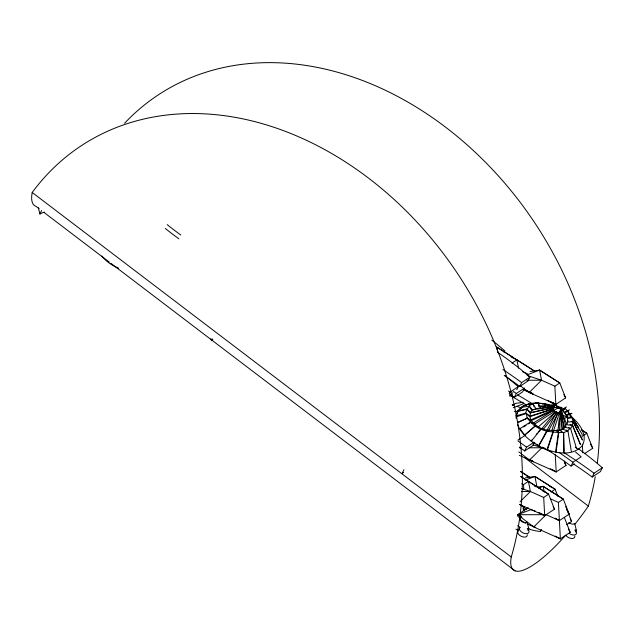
<?xml version="1.0" encoding="UTF-8"?>
<svg xmlns="http://www.w3.org/2000/svg" width="634" height="634" viewBox="0 0 634 634"><rect width="100%" height="100%" fill="white"/><g stroke="black" fill="none" stroke-linecap="round" stroke-linejoin="round"><path stroke-width="0.95" d="M544.82 407.527L545.24 403.596L552.903 406.228M556.478 406.838L558.887 407.622L558.831 408.122L556.422 407.337M567.628 420.944L567.073 424.835L572.415 425.382L580.245 444.371M572.415 425.382L572.97 421.491L571.186 421.309M555.764 450.695L558.388 432.412L555.867 430.209L559.434 430.312L563.911 428.655L561.035 411.236L559.045 412.235L559.085 414.137M556.2 450.806L558.823 432.531L558.15 431.374M539.265 444.688L556.66 412.243L559.267 413.408L553.514 430.819L546.952 429.9M560.852 410.816L561.272 408.938M551.247 407.987L530.777 412.599L526.87 409.009L525.729 413.138L516.044 415.896C517.748 405.459 529.406 402.955 538.353 402.788L540.564 408.724M533.82 423.472L530.809 419.922L527.092 418.036L530.824 420.635L530.119 416.134L525.745 413.083L529.636 416.728L530.777 412.599M551.865 430.28L557.619 412.861L560.305 413.431L557.817 430.795L551.865 430.28L552.864 432.016L547.435 448.452M547.538 449.427L553.268 432.079L546.706 431.152M516.361 416.189L518.232 410.951L526.87 409.009M529.636 416.728L552.499 409.279L553.102 407.567L553.506 407.939L552.896 409.643L554.568 411.474L534.422 424.186M557.991 406.22L557.516 407.377L561.011 409.168L561.478 408.003L557.991 406.22L556.367 407.091M44.538 212.065A39.665 22.919 26.2 0 0 39.926 213.999L41.63 210.536M210.971 338.841L211.423 340.609L212.279 338.881M403.953 469.691L402.249 473.162A39.665 22.919 26.2 0 1 403.684 472.417M504.125 352.488L504.878 350.959A207.397 119.842 26.2 0 0 491.833 340.117M509.26 393.643L510.013 392.121L518.247 386.677A207.397 119.842 26.2 0 0 505.203 375.843M516.742 389.736L518.247 386.677M509.807 393.96A360.572 208.356 26.2 0 1 514.42 397.304L516.298 393.476L523.716 388.587M504.212 375.439A360.572 208.356 26.2 0 1 519.769 386.423L521.655 382.603L529.889 377.167A207.397 119.842 26.2 0 0 497.349 352.147M524.54 388.04L522.654 391.86L514.42 397.304M529.889 377.167L528.003 380.986L519.769 386.423M519.301 447.073A360.572 208.356 26.2 0 1 524.69 450.964L526.569 447.144L533.986 442.247M534.43 442.469L532.925 445.528L524.69 450.964M519.428 519.737L520.284 518.002A18.703 10.81 26.2 0 0 517.756 516.488M527.282 534.684A5.167 2.988 26.2 0 1 521.56 536.475A5.167 2.988 26.2 0 1 518.295 530.777L519.999 527.314A17.158 9.914 26.2 0 0 517.661 525.657M528.003 530.65L528.851 528.922L527.116 522.107A4.01 2.314 26.2 0 1 522.17 521.853A4.01 2.314 26.2 0 1 520.284 518.002M546.722 449.237A360.572 208.356 26.2 0 1 571.052 466.085L572.93 462.265L581.164 456.829A207.397 119.842 26.2 0 0 575.482 451.955M529.184 529.002A25.4 14.677 26.2 0 0 540.517 531.427L541.373 529.699M573.453 463.898A360.572 208.356 26.2 0 1 592.188 477.03L594.066 473.21L602.3 467.765A207.397 119.842 26.2 0 0 578.525 448.856M602.3 467.765L600.422 471.593L592.188 477.03M575.529 531.997L576.377 530.262L574.634 523.446A4.01 2.314 26.2 0 1 568.864 522.606M517.534 424.4C521.18 434.179 530.008 440.86 538.702 446.011L547.142 431.389L540.604 429.21L538.741 431.5M564.593 427.142L566.527 423.702L560.813 409.841L559.87 411.157L564.593 427.142L570.624 428.6L572.557 425.16L569.974 424.534M527.036 409.31L529.398 406.156L532.409 409.81L553.387 406.656L554.132 407.567L553.117 408.835L552.372 407.931L530.048 412.956L527.036 409.31L518.398 411.252L517.915 410.666L518.232 410.951M530.048 412.956L532.409 409.81M552.372 407.931L553.387 406.656M536.253 434.552L537.497 433.022M532.077 440.17L540.786 429.487L535.017 426.064L525.546 434.314M541.896 428.624L555.756 411.624L558.134 413.154L548.426 430.811L541.896 428.624L540.604 429.21M519.08 410.578L522.471 407.202L529.398 406.156M539.027 445.639L538.702 446.011C551.707 452.51 571.353 458.128 582.44 445.464C588.17 434.242 578.779 422.537 570.267 415.833M530.048 371.524L539.582 370.097L541.539 380.234L529.192 392.509L519.999 385.52M518.826 451.884L529.548 460.038L541.896 447.762L551.667 452.121M520.086 501.724L530.381 491.501L528.423 481.364L520.562 476.396M524.817 434.948L524.112 434.908L524.786 435.114L534.993 426.238L530.436 422.03L519.928 428.663L519.254 428.449L520.348 429.004M562.627 429.091L565.948 426.524L561.225 410.539L559.751 411.68L562.627 429.091L567.2 430.882L570.513 428.307L576.417 448.175M578.208 427.387L569.649 413.836L571.448 417.751L567.612 418.559L565.821 414.652L572.042 413.328L566.637 415.635L564.07 412.14L569.475 409.833L564.989 413.138L561.882 410.174L566.368 406.877L563.127 410.959L559.656 408.581L560.828 407.107L564.3 409.485M512.003 363.116L516.916 359.874L534.842 371.302M509.776 394.855L513.072 392.676M509.839 396.179L512.304 394.546M512.438 405.53L515.688 403.39L523.312 402.249M527.242 375.486L541.539 380.234L554.861 386.177L559.767 382.936L565.647 397.906L555.836 404.389L529.192 392.509L532.077 393.143M517.946 440.131L525.309 435.265M530.745 440.892L532.362 439.83M563.943 418.971L567.176 416.839M583.557 435.439L586.83 433.276L592.711 448.254L584.532 453.651M521.742 483.813L523.518 484.606L528.423 481.364L548.608 494.195L554.488 509.173L544.677 515.656L519.809 504.561M529.548 460.038L556.192 471.918L566.004 465.435L564.276 461.037M571.052 466.085L574.349 463.914M551.033 491.992L555.122 489.289L557.888 496.335M518.469 514.19L528.209 507.763M521.441 488.529L530.381 491.501L543.703 497.436L548.608 494.195L521.156 476.744M550.423 498.831L558.411 502.397L563.325 499.156L569.205 514.126L559.386 520.609L555.075 518.295M566.701 524.706L571.606 521.465L565.726 506.495M535.365 511.123L530.896 509.641L517.661 514.729L533.741 526.965L560.385 538.845L570.204 532.362L564.315 517.384M523.581 426.967L526.006 425.438M528.431 423.908L530.048 422.886M530.436 422.03L533.463 422.973L553.609 410.261M553.197 410.697L558.887 407.622M553.593 408.241L554.932 407.456L554.449 406.632L535.841 408.55L533.02 403.787L529.073 405.839L531.894 410.602M533.471 409.786L535.841 408.55M552.872 407.448L554.449 406.632M517.598 422.521L527.242 418.115L530.856 422.379L532.283 423.1M517.479 422.648L527.123 418.242L526.386 413.526L517.019 416.586M530.809 419.922L553.078 409.73M530.856 420.841L553.442 410.42M533.02 403.787L528.13 404.294L521.98 406.608L522.471 407.202M527.226 374.845L539.582 370.097L559.767 382.936L539.582 370.097M513.223 407.694L523.811 403.62M525.229 480.184L534.938 476.451L555.122 489.289L534.938 476.451L525.404 477.877M538.726 488.014L543.14 486.318L563.325 499.156L543.14 486.318L537.418 487.174M559.172 418.892L559.402 430.296L563.436 432.618L567.945 430.977L571.337 451.503M531.03 415.833L551.144 409.279M533.463 422.973L538.012 427.173L555.241 412.171L552.975 409.619M558.356 412.845L560.852 412.306L561.217 430.359M537.41 403.581L535.476 403.065L545.24 403.596L545.62 406.243M542.141 404.001L545.288 403.945L538.409 403.137L535.524 403.414M554.37 407.448L557.08 407.789L556.684 405.078L545.731 407.004L538.852 406.196L538.353 402.788M551.104 407.385L552.935 407.06M528.035 404.191L538.424 402.962L528.13 404.294M553.672 407.535L555.693 407.258M538.852 406.196L553.981 404.73L556.684 405.078M566.978 417.18L572.114 417.315L582.123 434.235L582.321 436.834M582.147 439.457L573.065 421.753L568.135 421.967L567.184 417.529M526.838 380.257L541.539 380.234M514.301 411.411L518.224 411.403M519.349 447.794L521.306 447.794M529.152 447.786L541.896 447.762L532.956 444.799M534.93 486.595L536.895 486.587L538.67 487.38M521.56 491.509L530.381 491.501M521.861 517.328L517.661 514.729L546.088 514.689L533.741 526.965L535.659 527.385M558.388 432.412L563.737 432.57L564.117 451.463M535.017 426.064L537.347 426.191L543.116 429.622L556.985 412.615L554.584 411.189M552.864 432.016L558.823 432.531M576.377 530.262L574.816 529.984A5.167 2.988 26.2 0 1 575.609 534.573A5.167 2.988 26.2 0 1 569.118 533.392M528.851 528.922L527.298 528.637A5.167 2.988 26.2 0 1 528.082 533.226A5.167 2.988 26.2 0 1 521.592 532.053A5.167 2.988 26.2 0 1 519.999 527.314M546.659 404.54L550.225 405.506M511.289 357.029L516.916 359.874L518.517 368.164M526.83 476.213L530.198 477.656M549.496 486.444L551.358 486.952M542.989 491.35L544.852 491.857M516.75 406.339L521.219 407.82M534.208 485.699L536.895 486.587L534.938 476.451M568.69 427.593L570.513 428.307M556.731 412.068L559.354 413.233M542.427 447.152L544.986 448.293M522.424 371.595L527.75 373.965M523.399 389.807L533.162 394.166L527.187 390.79M519.309 455.355L533.519 461.695L529.247 459.285M546.064 514.673L559.41 520.625M521.053 516.718L517.661 514.729L520.3 515.997M554.164 411.268L554.568 411.474M550.661 401.615L555.836 404.389L554.861 386.177M525.404 389.997L533.162 394.166M550.154 468.677L556.192 471.918L555.265 454.665M529.208 459.381L533.519 461.695M538.638 512.415L544.677 515.656L543.703 497.436M555.21 536.063L560.385 538.845L558.411 502.397M553.268 402.947L555.836 404.389M551.921 469.509L556.192 471.918M555.115 518.2L559.386 520.609M540.406 513.239L544.677 515.656M522.424 505.908L519.904 504.355L521.631 505.282M517.661 514.729L521.077 516.655M557.817 537.394L560.385 538.845M566.328 430.05L567.945 430.977M563.832 452.454L564.878 453.056L564.133 452.407M519.912 504.331L521.616 505.33M497.793 352.567L496.731 347.036L534.676 371.167M581.98 430.193L586.83 433.276L581.426 429.884M520.34 471.363L530.032 477.521M496.731 347.036L513.152 357.536M520.482 471.474L528.693 476.72M563.563 415.278L565.948 416.815M533.598 442.152L535.151 443.15M536.697 444.141L539.233 445.773M552.975 408.676L553.046 410.602M575.236 447.136L578.374 449.514M524.524 457.526L588.344 506.091A80.962 21.184 -52.7 0 1 574.935 524.199M519.832 504.418L526.727 509.657M511.266 556.993A315.344 243.781 56.6 0 0 368.497 178.091A315.344 243.781 56.6 0 0 32.199 192.482L511.266 556.993A80.962 21.184 -52.7 0 0 565.718 535.183M39.189 208.768L36.035 206.375A80.962 21.184 -52.7 0 1 32.199 192.482M43.912 212.366L109.317 262.127M110.895 263.324L515.101 570.885M555.63 451.654L556.375 452.304L556.066 451.765M564.672 408.122L567.787 411.078M575.529 423.853L577.297 426.199M520.466 429.376L524.786 435.114M578.557 427.752L567.438 410.705L571.305 417.212M547.134 449.363L547.443 449.902M563.816 394.61L565.647 397.906M590.413 444.125L592.711 448.254M564.632 462.963L566.004 465.435M566.907 510.005L569.205 514.126M570.228 518.992L571.606 521.465M568.365 529.065L570.204 532.362M553.11 506.701L554.488 509.173M572.97 421.491L582.487 440.036M572.557 425.16L580.387 444.157M566.241 414.493L567.216 417.006M532.917 403.692L534.145 406.98M38.341 207.801L39.926 213.999M572.114 417.315L573.065 421.753M543.14 486.318L544.202 491.849M553.981 404.73L554.243 406.545M516.044 415.896L516.235 418.503M582.329 444.188L582.789 452.819M523.518 484.606L523.771 489.393M563.436 432.618L563.816 451.511M124.573 123.258A315.344 243.781 56.6 0 1 437.587 121.276A315.344 243.781 56.6 0 1 597.307 462.979M595.247 476.776A315.344 243.781 56.6 0 1 588.344 506.091M563.277 452.177A360.572 208.356 26.2 0 1 594.066 473.21M558.95 452.359A360.572 208.356 26.2 0 1 572.93 462.265M512.145 404.349A207.397 119.842 26.2 0 1 513.667 405.514M518.081 441.05A360.572 208.356 26.2 0 1 526.569 447.144M515.957 529.128A17.158 9.914 26.2 0 1 518.295 530.777M118.574 268.198A25.4 14.677 26.2 0 1 101.955 256.025M523.652 507.303A36.59 21.144 26.2 0 1 523.121 508.793M574.808 536.031A5.167 2.988 26.2 0 1 571.765 538.472A5.167 2.988 26.2 0 1 566.107 535.635M524.469 511.028A13.591 7.854 26.2 0 1 523.224 508.032A36.59 21.144 26.2 0 0 524.112 506.724M540.517 531.427A17.158 9.914 26.2 0 1 541.159 529.858M534.731 526.775A25.4 14.677 26.2 0 1 527.108 523.906M525.641 523.153A25.4 14.677 26.2 0 1 520.157 519.65M211.423 340.609A39.665 22.919 26.2 0 1 212.858 339.872M523.113 509.958A17.158 9.914 26.2 0 1 525.293 509.522M508.476 391.004A360.572 208.356 26.2 0 1 510.013 392.121M178.899 238.796A182.592 105.513 26.2 0 1 165.308 228.454M180.777 234.968A182.592 105.513 26.2 0 1 167.194 224.634M513.231 391.249A360.572 208.356 26.2 0 1 516.298 393.476M502.921 369.471A360.572 208.356 26.2 0 1 521.655 382.603M509.807 395.299A360.572 208.356 26.2 0 1 526.513 405.158M547.927 400.244A207.397 119.842 26.2 0 1 555.035 405.284M517.574 394.871A360.572 208.356 26.2 0 1 532.505 403.874"/></g></svg>
